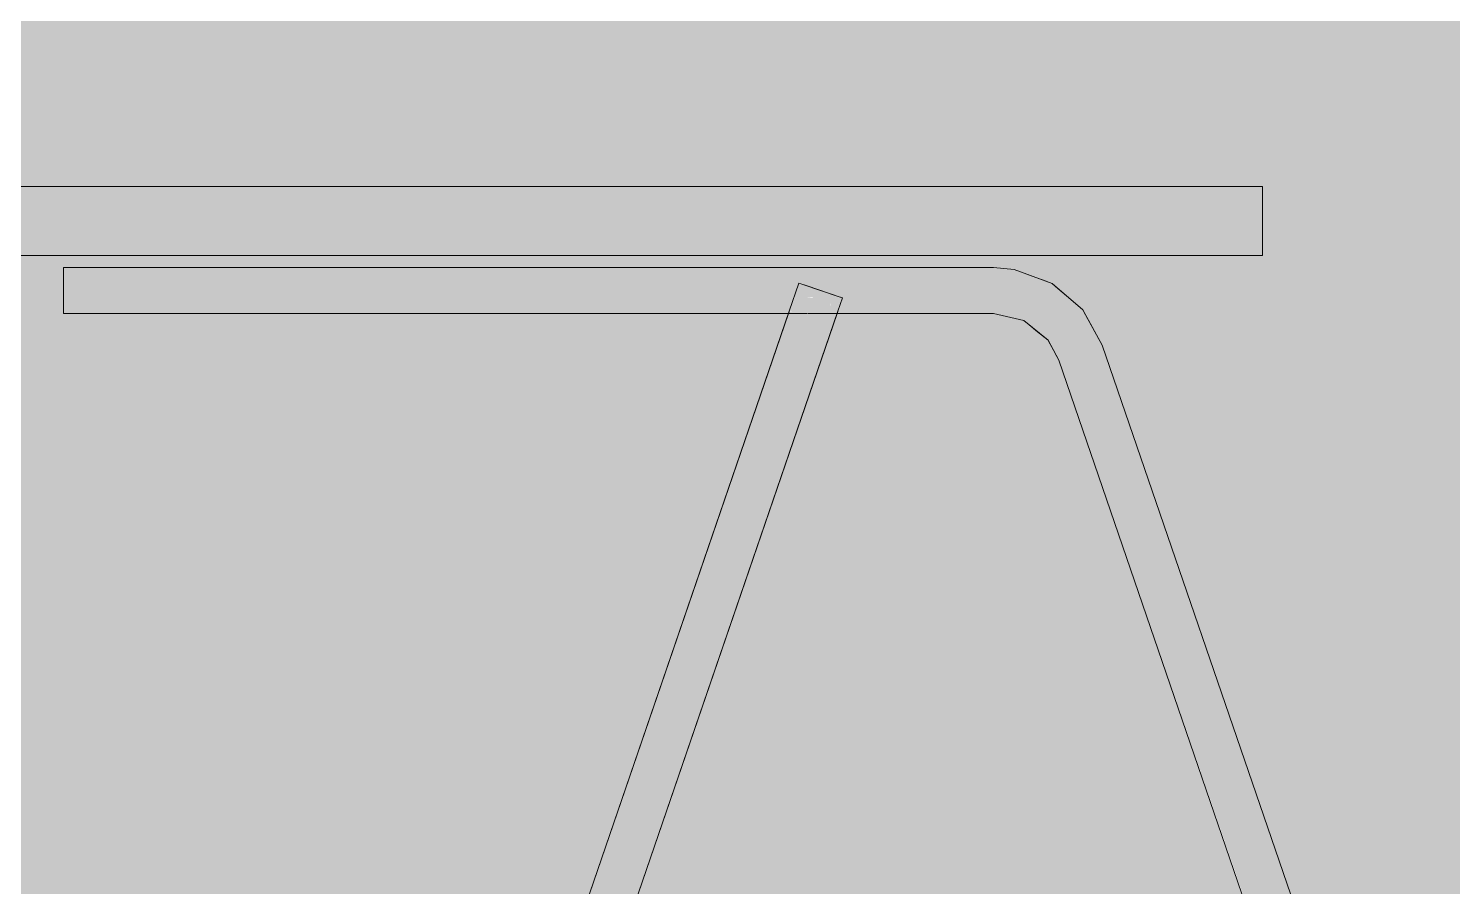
# Model space of a CAD drawing. Header units: millimetres. Extents: x 63432 to 177405, y -1987 to 27578.
# Drawn here: x 165684.3 to 166077, y 8881.3 to 9118.1 of the extents above; entities that cross this region are included whole.
import ezdxf

# ---------------------------------------------------------------- set-up
doc = ezdxf.new("R2010")
doc.units = ezdxf.units.MM
doc.layers.add('A-WALL-PATT', color=7, linetype='Continuous', lineweight=9)
for name, color, linetype, lineweight, true_color in [('I-FURN-16', 7, 'Continuous', 9, 0xd1b79e), ('I-FURN-20', 7, 'Continuous', 9, 0x3a3a3a), ('I-FURN-21', 7, 'Continuous', 9, 0x666666), ('I-FURN-30', 7, 'Continuous', 9, 0x4c4c4c), ('I-FURN-6', 7, 'Continuous', 9, 0xc0c0c0), ('I-FURN-61', 7, 'Continuous', 9, 0xcabbac), ('I-FURN-62', 7, 'Continuous', 9, 0x8b8b8b)]:
    doc.layers.add(name, color=color, linetype=linetype, lineweight=lineweight, true_color=true_color)
doc.layers.add('I-FURN-17', color=7, linetype='Continuous', lineweight=9, true_color=0x111111, transparency=0.7)
doc.layers.add('I-FURN-18', color=7, linetype='Continuous', lineweight=9, true_color=0xe2b180, transparency=0.7)

# ---------------------------------------------------------------- blocks, each defined once
blk = doc.blocks.new('Chair - Tablet Arm - Chair - Tablet Arm-V84-Развертка 3_12-6')
at = {"layer": 'I-FURN-17'}
for points in [[(-78261.77, 9039.44), (-78258.89, 9047.84), (-78246.88, 9043.73), (-78248.35, 9039.44), (-78205.26, 9039.44), (-78205.26, 9052.14), (-78461.72, 9052.14), (-78461.72, 9039.44), (-78284.89, 9039.44)], [(-78187.24, 9026.56), (-78175.23, 9030.68), (-78179.9, 9039.45), (-78186.81, 9046.22), (-78195.57, 9050.62), (-78205.26, 9052.14), (-78205.26, 9039.44), (-78194.06, 9035.71), (-78187.39, 9026.77)], [(-78250.86, 9039.44), (-78248.35, 9039.44), (-78248.17, 9039.96), (-78249.14, 9040.06), (-78249.14, 9041.52), (-78250.15, 9041.52), (-78250.28, 9041.83), (-78250.28, 9043.73), (-78251.55, 9043.93), (-78251.55, 9044.37), (-78251.83, 9044.5), (-78251.55, 9045.33), (-78254.22, 9046.24), (-78255.09, 9043.73), (-78256.63, 9043.73), (-78256.63, 9041.83), (-78258.44, 9041.83), (-78258.57, 9041.46), (-78260.42, 9041.45), (-78260.95, 9039.93), (-78261.6, 9039.93), (-78261.77, 9039.44), (-78250.89, 9039.44)]]:
    blk.add_hatch(color=256, dxfattribs=at).paths.add_polyline_path(points)
h = blk.add_hatch(color=256, dxfattribs=at)
h.paths.add_polyline_path([(-78248.35, 9039.44), (-78248.35, 9039.44), (-78246.88, 9043.73), (-78251.55, 9045.33), (-78251.87, 9044.37), (-78251.55, 9044.37), (-78251.55, 9043.73), (-78250.28, 9043.73), (-78250.15, 9041.52), (-78249.14, 9041.52), (-78249.14, 9040.06), (-78248.17, 9039.96)])
h.paths.add_polyline_path([(-78261.6, 9039.93), (-78260.89, 9040.06), (-78260.42, 9041.45), (-78258.57, 9041.46), (-78258.29, 9041.83), (-78256.63, 9041.83), (-78256.63, 9043.73), (-78255.02, 9043.93), (-78254.22, 9046.24), (-78258.96, 9047.64), (-78261.56, 9040.06)])
h = blk.add_hatch(color=256, dxfattribs=at)
h.paths.add_polyline_path([(-78463.87, 8450), (-78461.86, 8450), (-78328.43, 8839.5), (-78330.32, 8839.5), (-78463.6, 8450.79)])
h.paths.add_polyline_path([(-78323.25, 8834.68), (-78318.46, 8835.09), (-78318.02, 8837.44), (-78318.31, 8839.5), (-78327.23, 8839.5), (-78327.05, 8838.36), (-78325.95, 8837.04), (-78323.27, 8834.7)])
h.paths.add_polyline_path([(-78312.54, 8852.2), (-78248.35, 9039.44), (-78261.77, 9039.44), (-78325.97, 8852.2), (-78312.73, 8852.2)])
h = blk.add_hatch(color=256, dxfattribs=at)
h.paths.add_polyline_path([(-77976.13, 8450), (-78105.42, 8826.8), (-78107.36, 8826.8), (-78105.27, 8820.43), (-78102.3, 8812.13), (-77978.14, 8450), (-77976.15, 8450)])
h.paths.add_polyline_path([(-78115.98, 8832.45), (-78112.16, 8836.17), (-78112.04, 8837.11), (-78112.19, 8838.41), (-78113.12, 8839.5), (-78120.4, 8839.5), (-78121.07, 8837.61), (-78121.21, 8835.21), (-78120.58, 8832.79), (-78119.64, 8832.66), (-78116.91, 8832.5)])
h.paths.add_polyline_path([(-78114.7, 8852.2), (-78114.03, 8852.2), (-78175.23, 9030.68), (-78187.24, 9026.56), (-78127.2, 8852.2), (-78115.02, 8852.2)])
at = {"layer": 'I-FURN-18'}
for points in [[(-78250.28, 9055.4), (-78156.5, 9055.4), (-78156.5, 9074.45), (-78663.38, 9074.45), (-78663.38, 9055.4), (-78254.22, 9055.4)], [(-78156.5, 9055.4), (-78131.1, 9055.4), (-78131.1, 9074.45), (-78156.5, 9074.45), (-78156.5, 9070.66)]]:
    blk.add_hatch(color=256, dxfattribs=at).paths.add_polyline_path(points)
at = {"layer": 'I-FURN-16'}
for p, q in [((-78448.43, 9074.45), (-78484.35, 9074.45)), ((-78434.52, 9074.45), (-78448.43, 9074.45)), ((-78433.55, 9074.45), (-78434.52, 9074.45)), ((-78409.29, 9074.45), (-78433.55, 9074.45)), ((-78396.35, 9074.45), (-78409.29, 9074.45)), ((-78306.55, 9074.45), (-78396.35, 9074.45)), ((-78181.9, 9074.45), (-78306.55, 9074.45)), ((-78171.99, 9074.45), (-78181.9, 9074.45)), ((-78162.46, 9074.45), (-78171.99, 9074.45)), ((-78131.1, 9074.45), (-78162.46, 9074.45)), ((-78474.44, 9055.4), (-78456.12, 9055.4)), ((-78456.12, 9055.4), (-78433.55, 9055.4)), ((-78433.55, 9055.4), (-78306.55, 9055.4)), ((-78306.55, 9055.4), (-78181.9, 9055.4)), ((-78181.9, 9055.4), (-78131.1, 9055.4))]:
    blk.add_line(p, q, dxfattribs=at)
at = {"layer": 'I-FURN-20'}
for p, q in [((-78251.55, 9045.33), (-78258.89, 9047.84)), ((-78249.14, 9044.5), (-78251.55, 9045.33)), ((-78247.52, 9043.95), (-78249.14, 9044.5)), ((-78246.88, 9043.73), (-78247.47, 9043.93))]:
    blk.add_line(p, q, dxfattribs=at)
at = {"layer": 'I-FURN-21'}
for p, q in [((-78461.72, 9052.14), (-78461.72, 9039.44)), ((-78254.22, 9046.24), (-78251.55, 9045.33)), ((-78261.6, 9039.93), (-78261.77, 9039.44)), ((-78248.35, 9039.44), (-78248.17, 9039.96)), ((-78261.77, 9039.44), (-78261.12, 9039.44)), ((-78249, 9039.44), (-78248.35, 9039.44))]:
    blk.add_line(p, q, dxfattribs=at)
at = {"layer": 'I-FURN-30'}
for p, q in [((-78258.89, 9047.84), (-78261.56, 9040.06)), ((-78258.89, 9047.84), (-78254.22, 9046.24)), ((-78251.55, 9045.33), (-78247.52, 9043.95)), ((-78248.13, 9040.06), (-78246.88, 9043.73)), ((-78247.47, 9043.93), (-78246.88, 9043.73)), ((-78261.11, 9039.44), (-78259.27, 9039.44)), ((-78259.25, 9039.44), (-78256.58, 9039.44)), ((-78256.48, 9039.44), (-78253.58, 9039.44)), ((-78253.52, 9039.44), (-78250.89, 9039.44)), ((-78250.86, 9039.44), (-78249.04, 9039.44))]:
    blk.add_line(p, q, dxfattribs=at)
at = {"layer": 'I-FURN-6'}
blk.add_line((-78195.37, 9036.27), (-78193.08, 9034.4), dxfattribs=at)
at = {"layer": 'I-FURN-6', "flags": 128}
for points in [[(-78197.81, 9050.97), (-78199.53, 9051.61), (-78205.26, 9052.14)], [(-78188.14, 9046.89), (-78189.08, 9047.71), (-78191.75, 9048.7)], [(-78180.33, 9039.87), (-78180.64, 9040.43), (-78183.3, 9042.73)]]:
    blk.add_lwpolyline(points, dxfattribs=at)
at = {"layer": 'I-FURN-61'}
for p, q in [((-78663.38, 9074.45), (-78156.5, 9074.45)), ((-78156.5, 9074.45), (-78131.1, 9074.45)), ((-78131.1, 9055.4), (-78131.1, 9074.45)), ((-78156.5, 9055.4), (-78663.38, 9055.4)), ((-78131.1, 9055.4), (-78156.5, 9055.4))]:
    blk.add_line(p, q, dxfattribs=at)
at = {"layer": 'I-FURN-62'}
for p, q in [((-78205.26, 9052.14), (-78461.72, 9052.14)), ((-78461.72, 9051.51), (-78461.72, 9052.14)), ((-78461.72, 9044.37), (-78461.72, 9051.51)), ((-78195.05, 9049.94), (-78197.81, 9050.97)), ((-78191.75, 9048.7), (-78194.82, 9049.85)), ((-78461.72, 9041.83), (-78461.72, 9044.37)), ((-78183.3, 9042.73), (-78188.14, 9046.89)), ((-78461.72, 9039.44), (-78461.72, 9041.83)), ((-78175.23, 9030.68), (-78180.33, 9039.87)), ((-78461.72, 9039.44), (-78261.77, 9039.44)), ((-78261.77, 9039.44), (-78325.97, 8852.2)), ((-78312.54, 8852.2), (-78248.35, 9039.44)), ((-78248.35, 9039.44), (-78205.26, 9039.44)), ((-78193.08, 9034.4), (-78190.2, 9032.06)), ((-78190.07, 9031.8), (-78188.37, 9028.66)), ((-78188.25, 9028.43), (-78187.24, 9026.56)), ((-78114.03, 8852.2), (-78175.23, 9030.68)), ((-78187.24, 9026.56), (-78127.46, 8852.2))]:
    blk.add_line(p, q, dxfattribs=at)
at = {"layer": 'I-FURN-62', "flags": 128}
blk.add_lwpolyline([(-78205.26, 9039.44), (-78196.88, 9037.49), (-78195.37, 9036.27)], dxfattribs=at)
blk = doc.blocks.new('Chair - Tablet Arm - Chair - Tablet Arm-V91-Развертка 3_12-6')
at = {"layer": 'I-FURN-21'}
for p, q in [((-78256.63, 9047.07), (-78258.89, 9047.84)), ((-78247.52, 9043.95), (-78256.63, 9047.07)), ((-78246.88, 9043.73), (-78247.47, 9043.93))]:
    blk.add_line(p, q, dxfattribs=at)
at = {"layer": 'I-FURN-6'}
for p, q in [((-78663.38, 9074.45), (-78156.5, 9074.45)), ((-78156.5, 9074.45), (-78131.1, 9074.45)), ((-78131.1, 9055.4), (-78131.1, 9074.45)), ((-78156.5, 9055.4), (-78663.38, 9055.4)), ((-78131.1, 9055.4), (-78156.5, 9055.4)), ((-78205.26, 9052.14), (-78461.72, 9052.14)), ((-78461.72, 9039.44), (-78461.72, 9052.14)), ((-78254.22, 9046.24), (-78251.55, 9045.33)), ((-78261.56, 9040.06), (-78468.26, 8437.19)), ((-78318.65, 8834.37), (-78248.13, 9040.06)), ((-78461.72, 9039.44), (-78261.11, 9039.44)), ((-78249.04, 9039.44), (-78205.26, 9039.44)), ((-77971.69, 8437.05), (-78175.23, 9030.68)), ((-78187.24, 9026.56), (-78120.58, 8832.14))]:
    blk.add_line(p, q, dxfattribs=at)
at = {"layer": 'I-FURN-6', "flags": 128}
for points in [[(-78175.23, 9030.68), (-78180.64, 9040.43), (-78189.08, 9047.71), (-78199.53, 9051.61), (-78205.26, 9052.14)], [(-78205.26, 9039.44), (-78196.88, 9037.49), (-78190.2, 9032.06), (-78187.24, 9026.56)]]:
    blk.add_lwpolyline(points, dxfattribs=at)
at = {"layer": 'I-FURN-61'}
for p, q in [((-78433.55, 9074.45), (-78484.35, 9074.45)), ((-78306.55, 9074.45), (-78433.55, 9074.45)), ((-78181.9, 9074.45), (-78306.55, 9074.45)), ((-78131.1, 9074.45), (-78181.9, 9074.45)), ((-78484.35, 9055.4), (-78433.55, 9055.4)), ((-78433.55, 9055.4), (-78306.55, 9055.4)), ((-78306.55, 9055.4), (-78181.9, 9055.4)), ((-78181.9, 9055.4), (-78131.1, 9055.4))]:
    blk.add_line(p, q, dxfattribs=at)
at = {"layer": 'I-FURN-62'}
for p, q in [((-78461.72, 9052.14), (-78461.72, 9039.44)), ((-78258.89, 9047.84), (-78261.56, 9040.06)), ((-78258.89, 9047.84), (-78254.22, 9046.24)), ((-78251.55, 9045.33), (-78247.52, 9043.95)), ((-78248.13, 9040.06), (-78246.88, 9043.73)), ((-78247.47, 9043.93), (-78246.88, 9043.73)), ((-78261.11, 9039.44), (-78259.27, 9039.44)), ((-78259.25, 9039.44), (-78256.58, 9039.44)), ((-78256.48, 9039.44), (-78253.58, 9039.44)), ((-78253.52, 9039.44), (-78250.89, 9039.44)), ((-78250.86, 9039.44), (-78249.04, 9039.44))]:
    blk.add_line(p, q, dxfattribs=at)

msp = doc.modelspace()

# ---------------------------------------------------------------- hatches: boundary and pattern name
at = {"layer": 'A-WALL-PATT'}
h = msp.add_hatch(color=256, dxfattribs=at)
h.paths.add_polyline_path([(164234.62, 8450), (164691.75, 8450), (164825.3, 8839.5), (164732.42, 8839.5), (164732.42, 8852.2), (164829.65, 8852.2), (164893.84, 9039.44), (164693.89, 9039.44), (164693.89, 9052.14), (164950.36, 9052.14), (164960.05, 9050.62), (164969.06, 9045.98), (164975.82, 9039.36), (164980.94, 9029.08), (165041.59, 8852.2), (165075.32, 8852.2), (165075.32, 8840.4), (165077.83, 8840.7), (165088.49, 8844.86), (165096.15, 8849.9), (165103.52, 8857.9), (165108.39, 8866.34), (165111.35, 8876.23), (165126.46, 8961.89), (165120.2, 8962.99), (165158.25, 9178.77), (165164.45, 9177.38), (165151.27, 9102.62), (165163.78, 9100.42), (165123.24, 8871.96), (165120.05, 8861.31), (165113.42, 8849.82), (165103.51, 8839.64), (165093.23, 8832.88), (165080.76, 8828.34), (165067.58, 8826.8), (165050.29, 8826.8), (165179.65, 8450), (165691.75, 8450), (165825.3, 8839.5), (165732.42, 8839.5), (165732.42, 8852.2), (165829.65, 8852.2), (165893.84, 9039.44), (165693.89, 9039.44), (165693.89, 9052.14), (165950.36, 9052.14), (165960.05, 9050.62), (165969.06, 9045.98), (165975.82, 9039.36), (165980.94, 9029.08), (166041.59, 8852.2), (166075.32, 8852.2), (166075.32, 8840.4), (166078.39, 8840.9), (166088.49, 8844.86), (166096.15, 8849.9), (166103.52, 8857.9), (166108.39, 8866.34), (166111.35, 8876.23), (166126.46, 8961.89), (166120.2, 8962.99), (166158.25, 9178.77), (166164.45, 9177.38), (166151.27, 9102.62), (166163.78, 9100.42), (166123.24, 8871.96), (166120.05, 8861.31), (166113, 8849.38), (166103.51, 8839.64), (166093.23, 8832.88), (166080.76, 8828.34), (166067.58, 8826.8), (166050.29, 8826.8), (166179.65, 8450), (166691.75, 8450), (166825.3, 8839.5), (166732.42, 8839.5), (166732.42, 8852.2), (166829.65, 8852.2), (166893.84, 9039.44), (166693.89, 9039.44), (166693.89, 9052.14), (166950.36, 9052.14), (166960.05, 9050.62), (166969.06, 9045.98), (166975.82, 9039.36), (166980.66, 9029.91), (167041.59, 8852.2), (167075.32, 8852.2), (167075.32, 8840.4), (167077.83, 8840.7), (167088.49, 8844.86), (167096.15, 8849.9), (167103.52, 8857.9), (167108.39, 8866.34), (167111.35, 8876.23), (167126.46, 8961.89), (167120.2, 8962.99), (167158.25, 9178.77), (167164.45, 9177.38), (167151.33, 9102.61), (167163.78, 9100.42), (167123.24, 8871.96), (167120.05, 8861.31), (167113.42, 8849.82), (167103.51, 8839.64), (167093.23, 8832.88), (167080.76, 8828.34), (167067.58, 8826.8), (167050.29, 8826.8), (167179.65, 8450), (167691.75, 8450), (167825.3, 8839.5), (167732.42, 8839.5), (167732.42, 8852.2), (167829.65, 8852.2), (167893.84, 9039.44), (167693.89, 9039.44), (167693.89, 9052.14), (167950.36, 9052.14), (167960.05, 9050.62), (167969.06, 9045.98), (167975.82, 9039.36), (167980.94, 9029.08), (168041.59, 8852.2), (168075.32, 8852.2), (168075.32, 8840.4), (168077.83, 8840.7), (168088.49, 8844.86), (168096.15, 8849.9), (168103.52, 8857.9), (168108.39, 8866.34), (168111.35, 8876.23), (168126.46, 8961.89), (168120.2, 8962.99), (168158.25, 9178.77), (168164.45, 9177.38), (168151.27, 9102.62), (168163.78, 9100.42), (168123.24, 8871.96), (168120.05, 8861.31), (168113.42, 8849.82), (168103.51, 8839.64), (168093.23, 8832.88), (168080.76, 8828.34), (168067.58, 8826.8), (168050.29, 8826.8), (168179.65, 8450), (168423.04, 8450), (168423.04, 9500), (168448.04, 9500), (168448.04, 8450), (169137.31, 8450), (169137.31, 9483.61), (169149.31, 9483.61), (169149.31, 8450), (169762.9, 8450), (169762.9, 9483.61), (169774.9, 9483.61), (169774.9, 8450), (170635.62, 8450), (170635.62, 13150), (164234.62, 13150), (164234.62, 8479.45)])
h.paths.add_polyline_path([(164707.19, 8450), (165164.05, 8450), (165034.71, 8826.8), (164836.27, 8826.54), (164831.65, 8813.23), (164830.86, 8810.7), (164717.28, 8479.45)])
h.paths.add_polyline_path([(166164.05, 8450), (166034.71, 8826.8), (165836.27, 8826.54), (165831.65, 8813.23), (165830.86, 8810.7), (165707.19, 8450), (166147.61, 8450)])
h.paths.add_polyline_path([(166805.22, 8450), (167164.05, 8450), (167034.71, 8826.8), (166836.27, 8826.54), (166831.65, 8813.23), (166830.86, 8810.7), (166707.19, 8450), (166736, 8450)])
h.paths.add_polyline_path([(167843.55, 8450), (168164.05, 8450), (168034.71, 8826.8), (167836.27, 8826.54), (167831.65, 8813.23), (167830.86, 8810.7), (167707.19, 8450), (167774.32, 8450)])
h.paths.add_polyline_path([(165905.34, 8852.2), (166028.16, 8852.2), (165968.23, 9026.77), (165961.43, 9035.89), (165950.36, 9039.44), (165907.27, 9039.44), (165843.08, 8852.2), (165870.73, 8852.2)])
h.paths.add_polyline_path([(167843.08, 8852.2), (168028.16, 8852.2), (167968.23, 9026.77), (167961.43, 9035.89), (167950.36, 9039.44), (167907.27, 9039.44), (167843.55, 8853.57)])
h.paths.add_polyline_path([(164936.23, 8852.2), (165028.16, 8852.2), (164968.23, 9026.77), (164961.43, 9035.89), (164950.36, 9039.44), (164907.27, 9039.44), (164843.08, 8852.2), (164901.62, 8852.2)])
h.paths.add_polyline_path([(166863.35, 8852.2), (167028.16, 8852.2), (166968.23, 9026.77), (166961.43, 9035.89), (166950.36, 9039.44), (166907.27, 9039.44), (166843.08, 8852.2), (166858.27, 8852.2)])
h.paths.add_polyline_path([(166874.44, 9055.4), (166441.44, 9055.4), (166441.44, 9074.45), (167024.52, 9074.45), (167024.52, 9055.4), (166874.69, 9055.4)])
h.paths.add_polyline_path([(164975.72, 9055.4), (164441.44, 9055.4), (164441.44, 9074.45), (165024.52, 9074.45), (165024.52, 9055.4), (164975.82, 9055.4)])
h.paths.add_polyline_path([(168023.21, 9055.4), (167441.44, 9055.4), (167441.44, 9074.45), (168024.52, 9074.45), (168024.52, 9055.4)])
h.paths.add_polyline_path([(165766.89, 9055.4), (165441.44, 9055.4), (165441.44, 9074.45), (166024.52, 9074.45), (166024.52, 9055.4), (165836.12, 9055.4)])
h.paths.add_polyline_path([(170154.02, 9259), (170154.02, 9341), (170236.02, 9341), (170236.02, 9259), (170155.02, 9259)])
h.paths.add_polyline_path([(170277.78, 9259), (170277.78, 9341), (170359.78, 9341), (170359.78, 9259), (170278.78, 9259)])
h.paths.add_polyline_path([(170481.43, 9259), (170399.43, 9259), (170399.43, 9341), (170481.43, 9341), (170481.43, 9260)])
h.paths.add_polyline_path([(170155.02, 9260), (170235.02, 9260), (170235.02, 9340), (170155.02, 9340), (170155.02, 9262)])
h.paths.add_polyline_path([(170278.78, 9260), (170358.78, 9260), (170358.78, 9340), (170278.78, 9340), (170278.78, 9262)])
h.paths.add_polyline_path([(170480.43, 9260), (170480.43, 9340), (170400.43, 9340), (170400.43, 9260), (170478.43, 9260)])
h.paths.add_polyline_path([(170335.53, 9262), (170280.78, 9262), (170280.78, 9338), (170356.78, 9338), (170356.78, 9262), (170345.78, 9262)])
h.paths.add_polyline_path([(170197.09, 9262), (170157.02, 9262), (170157.02, 9338), (170233.02, 9338), (170233.02, 9262), (170222.02, 9262)])
h.paths.add_polyline_path([(170402.43, 9262), (170402.43, 9338), (170478.43, 9338), (170478.43, 9262), (170412.43, 9262)])
h.paths.add_polyline_path([(170412.43, 9272), (170468.43, 9272), (170468.43, 9328), (170412.43, 9328), (170412.43, 9273)])
h.paths.add_polyline_path([(170345.78, 9272), (170346.78, 9272), (170346.78, 9328), (170290.78, 9328), (170290.78, 9272), (170335.53, 9272)])
h.paths.add_polyline_path([(170168.02, 9272), (170223.02, 9272), (170223.02, 9328), (170167.02, 9328), (170167.02, 9272)])
h.paths.add_polyline_path([(170345.78, 9273), (170291.78, 9273), (170291.78, 9327), (170345.78, 9327), (170345.78, 9324.03)])
h.paths.add_polyline_path([(170467.43, 9273), (170413.43, 9273), (170413.43, 9327), (170467.43, 9327), (170467.43, 9324.03)])
h.paths.add_polyline_path([(170197.09, 9273), (170168.02, 9273), (170168.02, 9327), (170222.02, 9327), (170222.02, 9273)])
h.paths.add_polyline_path([(169762.9, 9492), (169672.9, 9492), (169672.9, 9543.61), (169684.9, 9543.61), (169684.9, 9504), (169762.9, 9504), (169762.9, 9543.61), (169774.9, 9543.61), (169774.9, 9504), (169852.9, 9504), (169852.9, 9543.61), (169864.9, 9543.61), (169864.9, 9492), (169774.9, 9492)])
h.paths.add_polyline_path([(169047.31, 9492), (169047.31, 9543.61), (169059.31, 9543.61), (169059.31, 9504), (169137.31, 9504), (169137.31, 9543.61), (169149.31, 9543.61), (169149.31, 9504), (169227.31, 9504), (169227.31, 9543.61), (169239.31, 9543.61), (169239.31, 9492), (169137.31, 9492)])

# ---------------------------------------------------------------- block references
at = {"layer": 'I-FURN-6'}
msp.add_blockref('Chair - Tablet Arm - Chair - Tablet Arm-V91-Развертка 3_12-6', (244155.62, 0), dxfattribs=at)
at = {"layer": 'I-FURN-61'}
msp.add_blockref('Chair - Tablet Arm - Chair - Tablet Arm-V84-Развертка 3_12-6', (244155.62, 0), dxfattribs=at)

doc.saveas('drawing.dxf')
